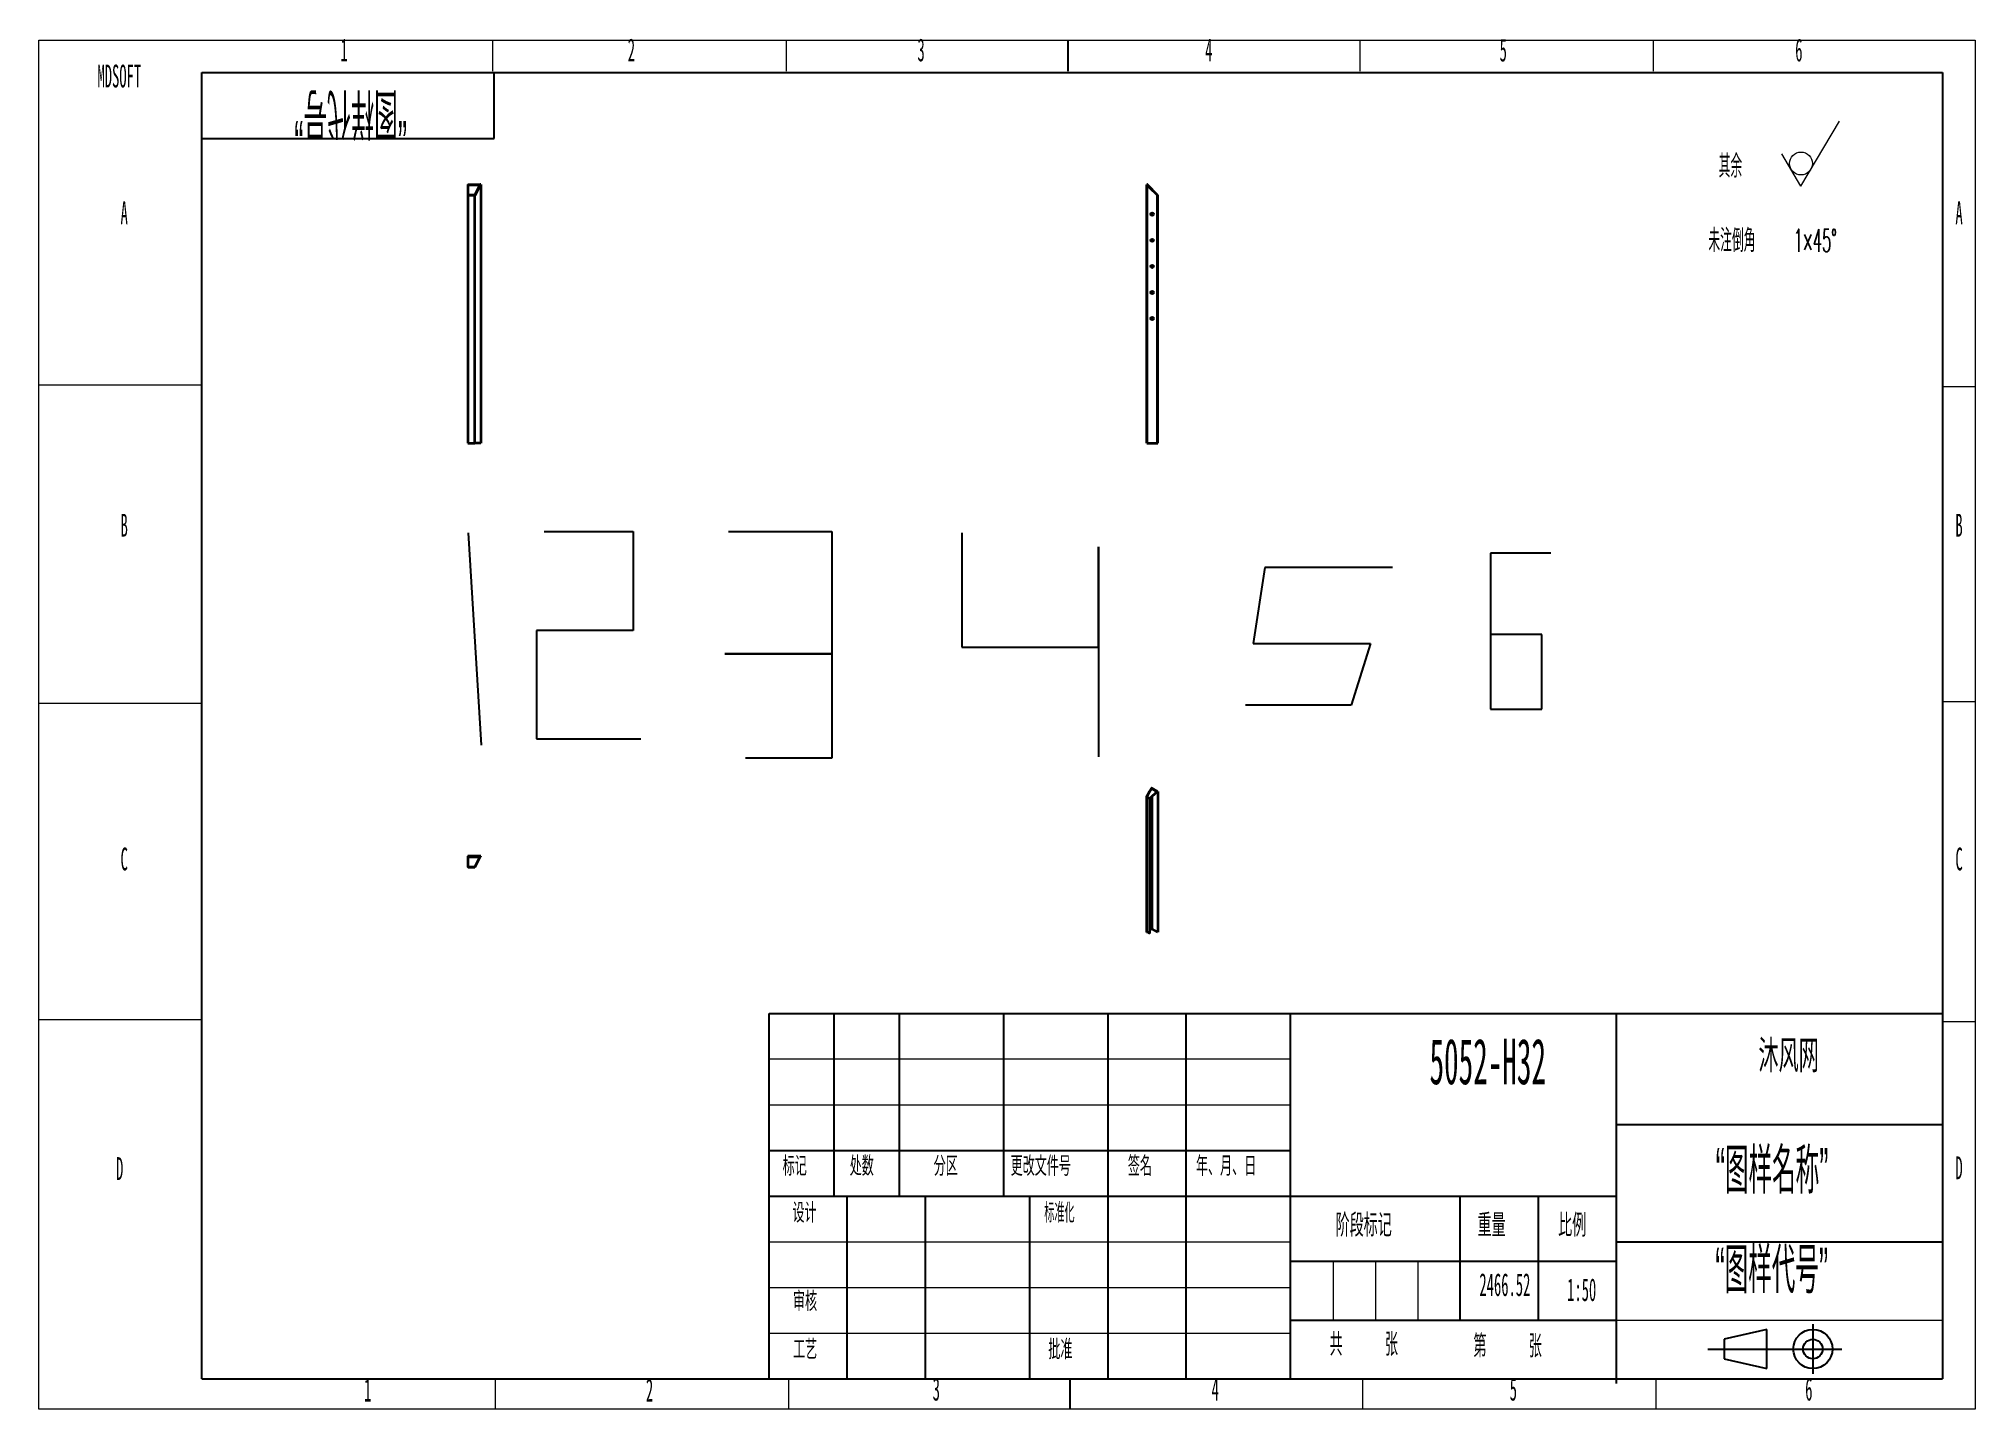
# Model space of a CAD drawing. Header units: millimetres. Extents: x 0 to 297, y 0 to 210.
import ezdxf

# ---------------------------------------------------------------- set-up
doc = ezdxf.new("R2010")
doc.units = ezdxf.units.MM
doc.header["$PDSIZE"] = -1
doc.layers.add('图形符号', color=7, linetype='Continuous', lineweight=25)
doc.styles.add('SLDTEXTSTYLE0', font='TXT', dxfattribs={"width": 0.469, "bigfont": 'bigfont'})
doc.styles.add('SLDTEXTSTYLE1', font='TXT', dxfattribs={"width": 0.56, "bigfont": 'bigfont'})
doc.styles.add('SLDTEXTSTYLE2', font='TXT', dxfattribs={"width": 0.469})
doc.styles.add('SLDTEXTSTYLE3', font='TXT', dxfattribs={"width": 0.52, "bigfont": 'bigfont'})
doc.styles.add('SLDTEXTSTYLE4', font='TXT', dxfattribs={"width": 0.469})

# ---------------------------------------------------------------- blocks, each defined once
blk = doc.blocks.new('SW_SFSYMBOL_0')
at = {"color": 0, "linetype": 'Continuous', "lineweight": 0}
for q in [(5.8989, 6.4995), (-2.94945, 1.49975)]:
    blk.add_line((0, -3.5), q, dxfattribs=at)
blk.add_circle((0, 0), 1.75, dxfattribs=at)

msp = doc.modelspace()

# ---------------------------------------------------------------- linework, layer by layer
at = {"color": 5, "linetype": 'Continuous', "lineweight": 18}
for p, q in [((0.01, 0), (0.01, 210)), ((297.01, 210), (297.01, 0))]:
    msp.add_line(p, q, dxfattribs=at)
at = {"color": 7, "linetype": 'Continuous', "lineweight": 18}
for p, q in [((0.01, 210), (297.01, 210)), ((69.62, 209.9), (69.62, 205.21)), ((114.62, 209.9), (114.62, 205.21)), ((202.62, 209.9), (202.62, 205.21)), ((247.62, 209.9), (247.62, 205.21)), ((25.01, 157.06), (0.01, 157.06)), ((292.01, 156.87), (297.01, 156.87)), ((25.01, 108.23), (0.01, 108.23)), ((292.01, 108.54), (297.01, 108.54)), ((25.01, 59.75), (0.01, 59.75)), ((292.01, 59.48), (297.01, 59.48)), ((192.01, 53.69), (112.01, 53.69)), ((112.01, 46.69), (192.01, 46.69)), ((112.01, 25.69), (192.01, 25.69)), ((198.51, 22.69), (198.51, 13.69)), ((205.01, 22.69), (205.01, 13.69)), ((211.51, 22.69), (211.51, 13.69)), ((112.01, 18.69), (192.01, 18.69)), ((242.01, 13.69), (292.01, 13.69)), ((112.01, 11.69), (192.01, 11.69)), ((70.01, 4.69), (70.01, 0)), ((115.01, 4.69), (115.01, 0)), ((203.01, 4.69), (203.01, 0)), ((248.01, 4.69), (248.01, 0)), ((297.01, 0), (0.01, 0))]:
    msp.add_line(p, q, dxfattribs=at)
at = {"color": 7, "linetype": 'Continuous', "lineweight": 25}
for p, q in [((157.85, 209.9), (157.85, 205.21)), ((25.01, 4.69), (25.01, 205)), ((25.01, 205), (292.01, 205)), ((69.87, 194.91), (69.87, 205)), ((292.01, 205), (292.01, 4.69)), ((25.01, 194.91), (69.87, 194.91)), ((112.01, 4.69), (112.01, 60.69)), ((112.01, 60.69), (292.01, 60.69)), ((122.01, 32.69), (122.01, 60.69)), ((132.01, 32.69), (132.01, 60.69)), ((148.01, 32.69), (148.01, 60.69)), ((164.01, 4.69), (164.01, 60.69)), ((176.01, 4.69), (176.01, 60.69)), ((192.01, 4.69), (192.01, 60.69)), ((242.01, 3.96), (242.01, 60.69)), ((242.01, 43.69), (292.01, 43.69)), ((112.01, 39.69), (192.01, 39.69)), ((112.01, 32.69), (192.01, 32.69)), ((124.01, 4.69), (124.01, 32.69)), ((136.01, 4.69), (136.01, 32.69)), ((152.01, 4.69), (152.01, 32.69)), ((192.01, 32.69), (242.01, 32.69)), ((218.01, 13.69), (218.01, 32.69)), ((230.01, 13.69), (230.01, 32.69)), ((242.01, 25.69), (292.01, 25.69)), ((192.01, 22.69), (242.01, 22.69)), ((192.01, 13.69), (242.01, 13.69)), ((265.02, 12.24), (258.52, 10.74)), ((265.02, 6.24), (265.02, 12.24)), ((258.52, 10.74), (258.52, 7.74)), ((258.52, 7.74), (265.02, 6.24)), ((25.01, 4.69), (292.01, 4.69)), ((158.17, 4.69), (158.17, 0))]:
    msp.add_line(p, q, dxfattribs=at)
at = {"color": 7, "linetype": 'Continuous', "lineweight": 35}
for p, q in [((65.85, 187.72), (65.81, 187.72)), ((65.81, 187.72), (65.81, 186.25)), ((65.85, 187.82), (67.73, 187.82)), ((65.85, 187.79), (65.85, 187.82)), ((65.85, 186.18), (65.85, 187.79)), ((65.85, 187.79), (67.71, 187.79)), ((66.87, 186.18), (67.71, 187.79)), ((67.71, 187.76), (66.87, 186.15)), ((67.73, 187.78), (67.72, 187.78)), ((67.74, 187.82), (67.73, 187.82)), ((67.84, 187.82), (67.74, 187.82)), ((67.84, 187.82), (67.84, 148.18)), ((170.01, 187.82), (169.94, 187.82)), ((169.94, 187.82), (169.94, 187.78)), ((169.95, 187.78), (169.94, 187.78)), ((169.94, 148.18), (169.94, 187.78)), ((170.01, 187.78), (169.97, 187.78)), ((170.01, 187.82), (170.01, 187.78)), ((170.01, 148.18), (170.01, 187.72)), ((170.01, 187.72), (171.53, 186.25)), ((170.04, 187.76), (170.07, 187.79)), ((170.93, 186.83), (170.04, 187.76)), ((171.58, 186.21), (170.07, 187.79)), ((65.81, 186.25), (65.81, 148.18)), ((65.81, 186.25), (65.85, 186.25)), ((65.85, 186.2), (65.83, 186.2)), ((65.85, 186.17), (65.85, 186.18)), ((65.85, 186.18), (66.87, 186.18)), ((65.85, 186.18), (65.85, 186.18)), ((65.85, 186.18), (65.85, 186.18)), ((65.89, 148.18), (65.89, 186.18)), ((66.87, 186.18), (65.89, 186.18)), ((66.87, 148.18), (66.87, 186.18)), ((171.53, 186.25), (171.53, 148.18)), ((171.62, 186.18), (171.6, 186.19)), ((171.6, 186.17), (171.62, 186.18)), ((171.62, 148.18), (171.62, 186.18)), ((65.81, 148.18), (65.89, 148.18)), ((65.89, 148.18), (66.87, 148.18)), ((67.84, 148.18), (66.87, 148.18)), ((169.94, 148.18), (170.01, 148.18)), ((170.01, 148.18), (171.53, 148.18)), ((171.53, 148.18), (171.62, 148.18)), ((169.92, 93.93), (170.65, 95.23)), ((170.65, 95.23), (171.52, 94.73)), ((170.67, 95.26), (170.71, 95.28)), ((170.67, 95.26), (171.56, 94.75)), ((170.71, 95.28), (171.61, 94.76)), ((170.71, 95.26), (170.73, 95.27)), ((171.63, 94.73), (170.71, 95.26)), ((171.65, 94.74), (170.73, 95.27)), ((169.92, 93.96), (169.92, 93.94)), ((169.93, 93.96), (169.92, 93.96)), ((169.92, 93.94), (169.92, 93.94)), ((169.92, 93.94), (169.92, 93.94)), ((169.92, 93.93), (169.92, 73.26)), ((169.92, 93.93), (170.4, 93.66)), ((170.38, 94.75), (169.94, 94)), ((169.94, 94), (169.95, 93.99)), ((169.94, 73.24), (169.94, 93.92)), ((170.4, 93.66), (169.94, 93.92)), ((170.4, 93.66), (171.52, 94.73)), ((170.4, 93.66), (170.41, 93.65)), ((170.4, 72.97), (170.4, 93.66)), ((171.54, 94.72), (170.41, 93.65)), ((170.42, 72.98), (170.42, 93.65)), ((171.61, 94.76), (171.56, 94.75)), ((171.58, 94.74), (171.56, 94.73)), ((171.63, 94.73), (171.65, 94.74)), ((171.63, 94.73), (171.63, 73.15)), ((171.65, 94.74), (171.65, 73.16)), ((65.85, 84.76), (65.81, 84.76)), ((65.81, 84.76), (65.81, 83.24)), ((65.81, 83.24), (65.85, 83.24)), ((65.85, 83.2), (65.83, 83.19)), ((65.85, 84.76), (65.85, 84.84)), ((65.85, 84.84), (67.75, 84.84)), ((65.85, 84.76), (67.73, 84.76)), ((65.85, 84.71), (65.85, 84.76)), ((65.85, 84.71), (67.71, 84.71)), ((65.85, 83.16), (65.85, 84.71)), ((65.85, 83.17), (65.85, 83.17)), ((65.85, 83.17), (65.85, 83.17)), ((65.89, 84.8), (65.89, 84.84)), ((67.84, 84.84), (65.89, 84.84)), ((67.84, 84.8), (65.89, 84.8)), ((66.87, 83.16), (67.71, 84.71)), ((67.75, 84.84), (67.73, 84.76)), ((67.84, 84.8), (67.84, 84.84)), ((65.85, 83.16), (66.87, 83.16)), ((66.87, 83.16), (65.89, 83.16)), ((169.94, 73.24), (170.4, 72.97)), ((170.42, 72.98), (170.4, 72.97)), ((170.67, 73.68), (170.42, 73.54)), ((171.63, 73.15), (170.71, 73.68)), ((171.65, 73.16), (171.63, 73.15))]:
    msp.add_line(p, q, dxfattribs=at)
for p, q in [((65.89, 134.44), (67.86, 101.84)), ((77.55, 134.64), (91.19, 134.64)), ((91.19, 134.64), (91.19, 119.43)), ((105.81, 134.64), (121.63, 134.64)), ((121.63, 134.64), (121.63, 115.87)), ((141.59, 134.44), (141.59, 116.86)), ((162.55, 116.86), (162.55, 132.27)), ((162.55, 132.27), (162.55, 100.07)), ((231.93, 131.28), (222.64, 131.28)), ((222.64, 131.28), (222.64, 107.38)), ((188.05, 129.11), (186.27, 117.45)), ((207.62, 129.11), (188.05, 129.11)), ((91.19, 119.43), (76.36, 119.43)), ((76.36, 119.43), (76.36, 102.83)), ((230.55, 118.84), (222.64, 118.84)), ((230.55, 107.38), (230.55, 118.84)), ((121.63, 115.87), (105.22, 115.87)), ((105.22, 115.87), (121.63, 115.87)), ((121.63, 115.87), (121.63, 99.87)), ((141.59, 116.86), (162.55, 116.86)), ((186.27, 117.45), (204.26, 117.45)), ((204.26, 117.45), (201.29, 107.97)), ((201.29, 107.97), (185.08, 107.97)), ((222.64, 107.38), (230.55, 107.38)), ((76.36, 102.83), (92.37, 102.83)), ((121.63, 99.87), (108.38, 99.87))]:
    msp.add_line(p, q)
at = {"color": 8, "linetype": 'Continuous', "lineweight": 35}
for p, q in [((170.67, 73.68), (170.67, 93.89)), ((170.71, 93.93), (170.71, 73.68))]:
    msp.add_line(p, q, dxfattribs=at)
at = {"color": 7, "linetype": 'Continuous', "lineweight": 35}
for centre in [(170.78, 183.28), (170.78, 179.28), (170.78, 175.28), (170.78, 171.28), (170.78, 167.28)]:
    msp.add_circle(centre, 0.2, dxfattribs=at)
for centre, radius, start, end in [((170.01, 187.74), 0.08, 43.7369, 90), ((170.01, 187.74), 0.04, 43.7369, 90), ((170.71, 95.2), 0.0775, 122.0218, 151.8833), ((169.95, 73.26), 0.0268, 185.6948, 245.6253), ((170.69, 73.65), 0.041, 62.6097, 117.3903)]:
    msp.add_arc(centre, radius, start, end, dxfattribs=at)
for centre, major_axis, ratio, start_param, end_param in [((67.71, 187.74), (0.0232, 0.0798), 0.241473, 0.070063, 0.877507), ((67.71, 187.74), (0.0116, 0.0399), 0.241473, 0.070063, 0.877507), ((171.55, 94.71), (0.0455, 0.0339), 0.503707, 0.999471, 1.806916), ((171.55, 94.71), (0.0228, 0.0169), 0.503707, 0.999471, 1.806916), ((67.71, 84.76), (0.0223, 0.0798), 0.25382, 3.975879, 4.783323)]:
    msp.add_ellipse(centre, major_axis=major_axis, ratio=ratio, start_param=start_param, end_param=end_param, dxfattribs=at)
for points, knots in [([(65.85, 187.79), (65.84, 187.78), (65.82, 187.77), (65.81, 187.75), (65.81, 187.73), (65.81, 187.72)], [0, 0, 0, 0, 0.287784, 0.691516, 1, 1, 1, 1]), ([(169.95, 187.79), (169.95, 187.78), (169.96, 187.77), (169.99, 187.75), (170.01, 187.73), (170.01, 187.72)], [0, 0, 0, 0, 0.295901, 0.695032, 1, 1, 1, 1]), ([(169.98, 187.78), (169.99, 187.77), (170, 187.75), (170.01, 187.73), (170.01, 187.72)], [0, 0, 0, 0, 0.553362, 1, 1, 1, 1]), ([(65.81, 186.25), (65.81, 186.24), (65.81, 186.23), (65.81, 186.22), (65.81, 186.22), (65.82, 186.21), (65.82, 186.21), (65.83, 186.2)], [0, 0, 0, 0, 0.5, 0.5, 0.75, 0.75, 1, 1, 1, 1]), ([(65.83, 186.2), (65.83, 186.2), (65.83, 186.2), (65.84, 186.19), (65.84, 186.19), (65.85, 186.19)], [0, 0, 0, 0, 0.270481, 0.540962, 1, 1, 1, 1]), ([(65.85, 186.18), (65.86, 186.18), (65.86, 186.18), (65.87, 186.18), (65.88, 186.18), (65.89, 186.18)], [0, 0, 0, 0, 0.5, 0.5, 1, 1, 1, 1]), ([(171.53, 186.25), (171.54, 186.24), (171.55, 186.23), (171.57, 186.22), (171.57, 186.22), (171.58, 186.21), (171.58, 186.21), (171.59, 186.2)], [0, 0, 0, 0, 0.5, 0.5, 0.75, 0.75, 1, 1, 1, 1]), ([(169.94, 94), (169.93, 94), (169.93, 93.99), (169.92, 93.98), (169.92, 93.97), (169.92, 93.97), (169.92, 93.96), (169.92, 93.96)], [0, 0, 0, 0, 0.5, 0.5, 0.75, 0.75, 1, 1, 1, 1]), ([(169.92, 93.96), (169.92, 93.96), (169.92, 93.95), (169.92, 93.95), (169.92, 93.94), (169.92, 93.94)], [0, 0, 0, 0, 0.272454, 0.544908, 1, 1, 1, 1]), ([(169.92, 93.94), (169.93, 93.93), (169.93, 93.93), (169.93, 93.93), (169.93, 93.92), (169.94, 93.92)], [0, 0, 0, 0, 0.5, 0.5, 1, 1, 1, 1]), ([(65.85, 84.83), (65.84, 84.82), (65.82, 84.81), (65.81, 84.79), (65.81, 84.77), (65.81, 84.76)], [0, 0, 0, 0, 0.287784, 0.691516, 1, 1, 1, 1]), ([(65.81, 83.24), (65.81, 83.23), (65.81, 83.22), (65.81, 83.21), (65.81, 83.2), (65.82, 83.19), (65.82, 83.19), (65.83, 83.19)], [0, 0, 0, 0, 0.5, 0.5, 0.75, 0.75, 1, 1, 1, 1]), ([(65.83, 83.19), (65.83, 83.19), (65.83, 83.18), (65.84, 83.18), (65.84, 83.17), (65.85, 83.17)], [0, 0, 0, 0, 0.270481, 0.540962, 1, 1, 1, 1]), ([(65.85, 83.17), (65.86, 83.16), (65.86, 83.16), (65.87, 83.16), (65.88, 83.16), (65.89, 83.16)], [0, 0, 0, 0, 0.5, 0.5, 1, 1, 1, 1])]:
    msp.add_open_spline(points, degree=3, knots=knots, dxfattribs=at)
for points in [[(171.59, 186.2), (171.6, 186.2), (171.6, 186.19), (171.61, 186.19)], [(171.61, 186.19), (171.61, 186.19), (171.61, 186.18), (171.61, 186.18)]]:
    msp.add_open_spline(points, degree=3, dxfattribs=at)
at = {"color": 7, "linetype": 'Continuous', "lineweight": 0}
msp.add_point((292.01, 60.69), dxfattribs=at)
at = {"layer": '图形符号'}
for p, q in [((272.1, 13.04), (272.1, 5.42)), ((256.01, 9.24), (276.57, 9.24))]:
    msp.add_line(p, q, dxfattribs=at)
for radius in [3, 1.5]:
    msp.add_circle((272.1, 9.24), radius, dxfattribs=at)

# ---------------------------------------------------------------- block references
at = {"color": 7, "linetype": 'Continuous', "lineweight": 0}
msp.add_blockref('SW_SFSYMBOL_0', (270.28, 191.06), dxfattribs=at)

# ---------------------------------------------------------------- texts
for s, insert, char_height, attachment_point, style in [('1', (46.3, 210.23), 3.5, 1, 'SLDTEXTSTYLE2'), ('2', (90.35, 210.23), 3.5, 1, 'SLDTEXTSTYLE2'), ('3', (134.78, 210.23), 3.5, 1, 'SLDTEXTSTYLE2'), ('4', (178.9, 210.23), 3.5, 1, 'SLDTEXTSTYLE2'), ('5', (224.06, 210.21), 3.5, 1, 'SLDTEXTSTYLE2'), ('6', (269.4, 210.21), 3.5, 1, 'SLDTEXTSTYLE2'), ('MDSOFT', (9.02, 206.22), 3.5, 1, 'SLDTEXTSTYLE2'), ('\\M+191B4\\M+1975D', (257.66, 192.4), 3.5, 1, 'SLDTEXTSTYLE0'), ('A', (12.56, 185.24), 3.5, 1, 'SLDTEXTSTYLE2'), ('A', (293.97, 185.24), 3.5, 1, 'SLDTEXTSTYLE2'), ('\\M+196A2\\M+1928D\\M+1937C\\M+18A70    1\\M+1817E45\\M+1818B', (256.08, 181), 3.5, 1, 'SLDTEXTSTYLE0'), ('B', (12.56, 137.33), 3.5, 1, 'SLDTEXTSTYLE2'), ('B', (293.96, 137.33), 3.5, 1, 'SLDTEXTSTYLE2'), ('C', (12.56, 86.15), 3.5, 1, 'SLDTEXTSTYLE2'), ('C', (293.97, 86.15), 3.5, 1, 'SLDTEXTSTYLE2'), ('5052-H32', (222.24, 56.85), 7, 2, 'SLDTEXTSTYLE2'), ('\\M+19F94风\\M+1E3A4', (268.38, 56.67), 5, 2, 'SLDTEXTSTYLE1'), ('D', (11.86, 38.67), 3.5, 1, 'SLDTEXTSTYLE2'), ('标记', (114.11, 38.8), 3, 1, 'SLDTEXTSTYLE1'), ('处\\M+19094', (124.39, 38.8), 3, 1, 'SLDTEXTSTYLE1'), ('\\M+195AA\\M+18BE6', (137.27, 38.8), 3, 1, 'SLDTEXTSTYLE1'), ('\\M+18D58\\M+189FC\\M+195B6\\M+18C8F\\M+18D86', (149.07, 38.8), 3, 1, 'SLDTEXTSTYLE1'), ('签\\M+196BC', (167.05, 38.8), 3, 1, 'SLDTEXTSTYLE1'), ('\\M+1944E\\M+18141\\M+18C8E\\M+18141\\M+193FA', (177.49, 38.8), 3, 1, 'SLDTEXTSTYLE1'), ('\\M+18167图样\\M+196BC\\M+18FCC\\M+18168', (265.85, 40.07), 7, 2, 'SLDTEXTSTYLE0'), ('D', (293.96, 38.78), 3.5, 1, 'SLDTEXTSTYLE2'), ('设计', (115.61, 31.63), 3, 1, 'SLDTEXTSTYLE1'), ('标\\M+18F79\\M+189BB', (154.23, 31.63), 3, 1, 'SLDTEXTSTYLE0'), ('阶\\M+19269标记', (198.9, 29.98), 3.5, 1, 'SLDTEXTSTYLE1'), ('\\M+18F64\\M+197CA', (220.67, 29.98), 3.5, 1, 'SLDTEXTSTYLE1'), ('\\M+194E4\\M+197E1', (233.04, 29.98), 3.5, 1, 'SLDTEXTSTYLE1'), ('\\M+18167图样\\M+191E3\\M+18D86\\M+18168', (265.8, 24.8), 7, 2, 'SLDTEXTSTYLE0'), ('2466.52', (224.87, 20.87), 3.5, 2, 'SLDTEXTSTYLE4'), ('审\\M+18A6A', (115.69, 18.05), 3, 1, 'SLDTEXTSTYLE1'), ('1:50', (236.65, 20.09), 3.5, 2, 'SLDTEXTSTYLE4'), ('\\M+18BA4    张', (197.99, 11.7), 3.5, 1, 'SLDTEXTSTYLE3'), ('\\M+18D48艺', (115.7, 10.68), 3, 1, 'SLDTEXTSTYLE1'), ('\\M+194E1\\M+18F79', (154.85, 10.68), 3, 1, 'SLDTEXTSTYLE1'), ('\\M+191E6    张', (220.05, 11.44), 3.5, 1, 'SLDTEXTSTYLE3'), ('1', (49.91, 4.69), 3.5, 1, 'SLDTEXTSTYLE2'), ('2', (93.13, 4.69), 3.5, 1, 'SLDTEXTSTYLE2'), ('3', (137.11, 4.83), 3.5, 1, 'SLDTEXTSTYLE2'), ('4', (179.89, 4.83), 3.5, 1, 'SLDTEXTSTYLE2'), ('5', (225.61, 4.83), 3.5, 1, 'SLDTEXTSTYLE2'), ('6', (270.93, 4.83), 3.5, 1, 'SLDTEXTSTYLE2')]:
    msp.add_mtext(s, dxfattribs=dict(at, insert=insert, char_height=char_height, attachment_point=attachment_point, style=style))
at = {"color": 7, "linetype": 'Continuous', "lineweight": 0, "insert": (47.85, 195.29), "char_height": 7, "attachment_point": 2, "rotation": 180, "style": 'SLDTEXTSTYLE0'}
msp.add_mtext('\\M+18167图样\\M+191E3\\M+18D86\\M+18168', dxfattribs=at)

doc.saveas('drawing.dxf')
